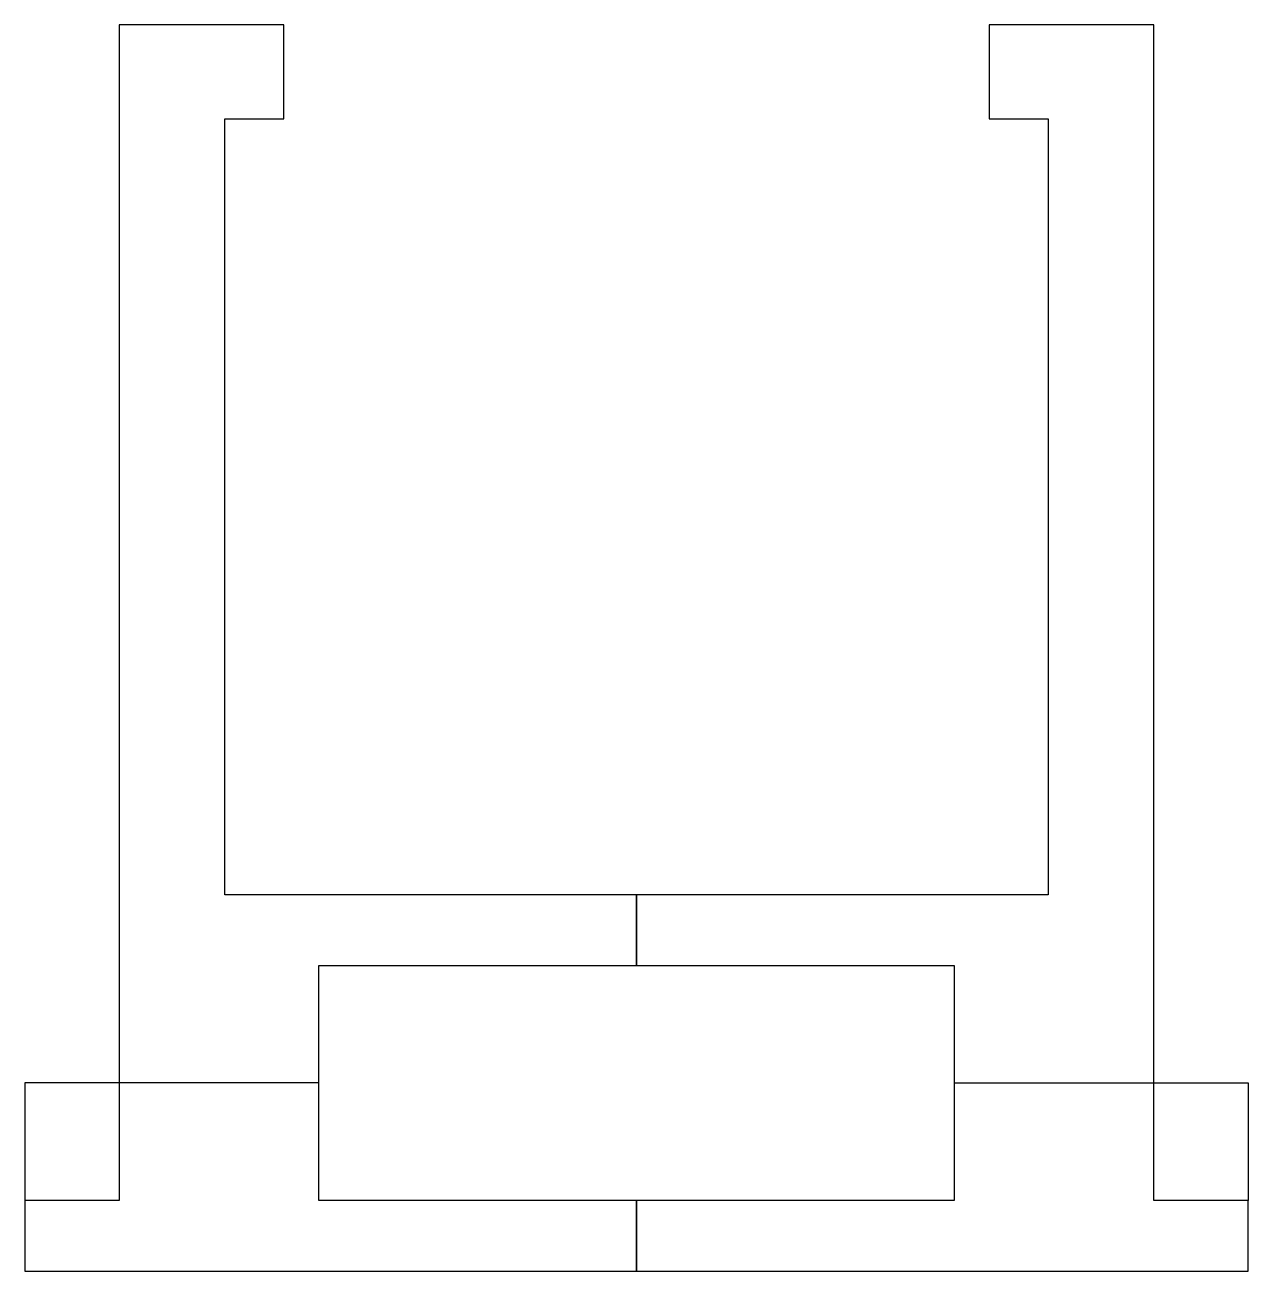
# Model space of a CAD drawing. Header units: millimetres. Extents: x -26 to 26, y 24.9 to 77.9.
import ezdxf

# ---------------------------------------------------------------- set-up
doc = ezdxf.new("R2010")
doc.units = ezdxf.units.MM
doc.layers.get('0').update_dxf_attribs({"linetype": 'CONTINUOUS'})

msp = doc.modelspace()

# ---------------------------------------------------------------- linework, layer by layer
for p, q in [((-13.5, 32.859), (-26, 32.859)), ((-26, 32.859), (-26, 27.859)), ((13.5, 32.859), (26, 32.859)), ((26, 32.859), (26, 27.859))]:
    msp.add_line(p, q)
for points in [[(0, 37.859), (0, 40.859), (-17.5, 40.859), (-17.5, 73.859), (-15, 73.859), (-15, 77.859), (-22, 77.859), (-22, 27.859), (-26, 27.859), (-26, 24.859), (0, 24.859), (0, 27.859), (-13.5, 27.859), (-13.5, 37.859)], [(0, 40.859), (0, 37.859), (13.5, 37.859), (13.5, 27.859), (0, 27.859), (0, 24.859), (26, 24.859), (26, 27.859), (22, 27.859), (22, 77.859), (15, 77.859), (15, 73.859), (17.5, 73.859), (17.5, 40.859)]]:
    msp.add_lwpolyline(points, close=True)

doc.saveas('drawing.dxf')
